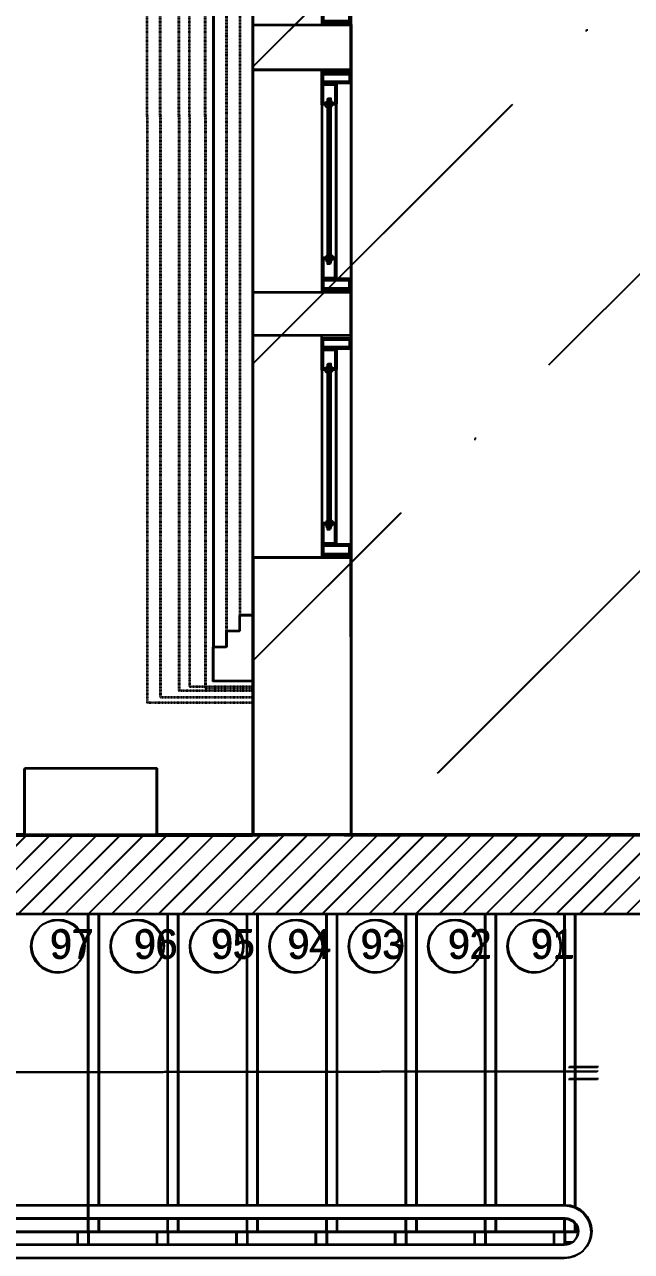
# Model space of a CAD drawing. Header units: inches. Extents: x 4821 to 127877, y 58012 to 433683.
# Drawn here: x 33568 to 35861, y 87827 to 92464 of the extents above; entities that cross this region are included whole.
import ezdxf

# ---------------------------------------------------------------- set-up
doc = ezdxf.new("R2010")
doc.units = ezdxf.units.IN
doc.header["$MEASUREMENT"] = 0
doc.linetypes.add('104-TYPICAL FLOOR$0$HIDDEN', pattern=[0.375, 0.25, -0.125])
doc.linetypes.add('HIDDEN', pattern=[9.525, 6.35, -3.175])
for name, color, linetype in [('A-DETL', 1, 'Continuous'), ('A-ELV', 11, 'Continuous'), ('A-HND', 40, 'Continuous'), ('A-LIN-10', 8, 'Continuous'), ('A-LIN-20', 20, 'Continuous'), ('A-STP', 11, 'Continuous'), ('A-STP-HID', 191, 'HIDDEN'), ('A-TXT-25', 1, 'Continuous'), ('A-WAL-CMU', 7, 'Continuous'), ('A-WALL', 53, 'Continuous'), ('A-WIN', 141, 'Continuous'), ('COL FISRT$0$COL GROUND$0$Cloums$0$A-COL-HAT', 8, 'Continuous'), ('COL FISRT$0$COL GROUND$0$Cloums$0$A-COL-RFC', 210, 'Continuous'), ('HA', 9, 'Continuous')]:
    doc.layers.add(name, color=color, linetype=linetype)
doc.styles.add('Xarab', font='xarab.shx')

# ---------------------------------------------------------------- blocks, each defined once
blk = doc.blocks.new('COL FISRT')
at = {"layer": 'COL FISRT$0$COL GROUND$0$Cloums$0$A-COL-HAT'}
h = blk.add_hatch(dxfattribs=at)
h.set_pattern_fill('ANSI31', color=256, scale=500)
h.set_pattern_definition([(45, (1133291.507, -1550303.88), (-44.19417, 44.19417), [])])
h.paths.add_polyline_path([(1146277.9, -1522172), (1146277.9, -1520122), (1142477.9, -1520122), (1142477.9, -1522172), (1142177.9, -1522172), (1142177.9, -1522165.9), (1142180, -1517122), (1149727.9, -1517122), (1149727.9, -1520072), (1149427.9, -1520072), (1149427.9, -1517422), (1142480.1, -1517422), (1142477.9, -1519822), (1146577.9, -1519822), (1146577.9, -1522172)])
at = {"layer": 'COL FISRT$0$COL GROUND$0$Cloums$0$A-COL-RFC', "linetype": 'Continuous', "elevation": 0}
blk.add_lwpolyline([(1142177.9, -1522172), (1142177.9, -1517122.1), (1142471.9, -1517122), (1149727.9, -1517122), (1149727.9, -1520072), (1149427.9, -1520072), (1149427.9, -1517422), (1142477.9, -1517422), (1142477.9, -1519822), (1146577.9, -1519822), (1146577.9, -1522172), (1146277.9, -1522172), (1146277.9, -1520122), (1142477.9, -1520122), (1142477.9, -1522172), (1142177.9, -1522172)], dxfattribs=at)
blk = doc.blocks.new('nn win')
for points in [[(1073782.3, -1333384.7, 0.506094), (1073772.7, -1333379.1), (1073772.7, -1333381.8), (1073761.4, -1333381.8), (1073761.4, -1333384.7)], [(1074343.1, -1333384.7, -0.506094), (1074352.7, -1333379.1), (1074352.7, -1333381.8), (1074364, -1333381.8), (1074364, -1333384.7)], [(1073782.3, -1333396.7, -0.506094), (1073772.7, -1333402.3), (1073772.7, -1333399.7), (1073761.4, -1333399.7), (1073761.4, -1333396.7)], [(1074343.1, -1333396.7, 0.506094), (1074352.7, -1333402.3), (1074352.7, -1333399.7), (1074364, -1333399.7), (1074364, -1333396.7)]]:
    blk.add_hatch(color=2).paths.add_polyline_path(points)
at = {"color": 2}
for p, q in [((1073652.7, -1333363.2, -517.5), (1073642.7, -1333363.2, -517.5)), ((1074472.7, -1333363.2, -517.5), (1074482.7, -1333363.2, -517.5)), ((1073642.7, -1333473.2, -517.5), (1073652.7, -1333473.2, -517.5)), ((1074482.7, -1333473.2, -517.5), (1074472.7, -1333473.2, -517.5))]:
    blk.add_line(p, q, dxfattribs=at)
for p, q in [((1074352.7, -1333363.2, 517.5), (1073772.7, -1333363.2, -517.5)), ((1073772.7, -1333418.2, -517.5), (1074352.7, -1333418.2, 517.5)), ((1074432.7, -1333473.2, 703), (1073692.7, -1333473.2, -517.5))]:
    blk.add_line(p, q)
at = {"color": 2, "elevation": 1035}
for points in [[(1073652.7, -1333473.2), (1073692.7, -1333473.2), (1073692.7, -1333363.2), (1073692.7, -1333363.2), (1073692.7, -1333363.2), (1073652.7, -1333363.2)], [(1074472.7, -1333473.2), (1074432.7, -1333473.2), (1074432.7, -1333363.2), (1074432.7, -1333363.2), (1074432.7, -1333363.2), (1074472.7, -1333363.2)]]:
    blk.add_lwpolyline(points, close=True, dxfattribs=at)
at = {"color": 9, "elevation": 1035}
for points in [[(1073657.7, -1333468.2), (1073687.7, -1333468.2), (1073687.7, -1333368.2), (1073657.7, -1333368.2)], [(1074467.7, -1333468.2), (1074437.7, -1333468.2), (1074437.7, -1333368.2), (1074467.7, -1333368.2)]]:
    blk.add_lwpolyline(points, close=True, dxfattribs=at)
at = {"color": 2}
for points, elevation in [([(1073772.7, -1333384.7), (1073772.7, -1333363.2), (1073692.7, -1333363.2), (1073692.7, -1333418.2), (1073772.7, -1333418.2), (1073772.7, -1333396.7)], -517.5), ([(1074352.7, -1333384.7), (1074352.7, -1333363.2), (1074432.7, -1333363.2), (1074432.7, -1333418.2), (1074352.7, -1333418.2), (1074352.7, -1333396.7)], 517.5)]:
    blk.add_lwpolyline(points, dxfattribs=dict(at, elevation=elevation))
at = {"color": 9}
for points, elevation in [([(1073768.2, -1333384.7), (1073768.2, -1333367.7), (1073697.2, -1333367.7), (1073697.2, -1333413.7), (1073768.2, -1333413.7), (1073768.2, -1333396.7)], -517.5), ([(1074357.2, -1333384.7), (1074357.2, -1333367.7), (1074428.2, -1333367.7), (1074428.2, -1333413.7), (1074357.2, -1333413.7), (1074357.2, -1333396.7)], 517.5)]:
    blk.add_lwpolyline(points, dxfattribs=dict(at, elevation=elevation))
at = {"color": 2, "elevation": 1035}
for points in [[(1073782.3, -1333384.7, 0.506094), (1073772.7, -1333379.1), (1073772.7, -1333381.8), (1073761.4, -1333381.8), (1073761.4, -1333384.7)], [(1074343.1, -1333384.7, -0.506094), (1074352.7, -1333379.1), (1074352.7, -1333381.8), (1074364, -1333381.8), (1074364, -1333384.7)], [(1073782.3, -1333396.7, -0.506094), (1073772.7, -1333402.3), (1073772.7, -1333399.7), (1073761.4, -1333399.7), (1073761.4, -1333396.7)], [(1074343.1, -1333396.7, 0.506094), (1074352.7, -1333402.3), (1074352.7, -1333399.7), (1074364, -1333399.7), (1074364, -1333396.7)]]:
    blk.add_lwpolyline(points, format="xyb", close=True, dxfattribs=at)
at = {"elevation": 1035}
blk.add_lwpolyline([(1073751.4, -1333396.7), (1074374, -1333396.7), (1074374, -1333384.7), (1073751.4, -1333384.7)], close=True, dxfattribs=at)
blk = doc.blocks.new('kr')
at = {"layer": 'A-ELV'}
blk.add_line((1023877.5, -1333095), (1020301.6, -1333095, 0), dxfattribs=at)
at = {"layer": 'A-ELV', "elevation": 0}
blk.add_lwpolyline([(1020171.6, -1333095), (1020301.6, -1333095), (1020301.6, -1333145), (1020361.6, -1333145), (1020361.6, -1333195), (1020421.6, -1333195), (1020421.6, -1333245), (1020171.6, -1333245), (1020171.6, -1333095)], dxfattribs=at)
at = {"layer": 'A-ELV'}
blk.add_lwpolyline([(1024007.5, -1333095), (1023877.5, -1333095), (1023877.5, -1333145), (1023817.5, -1333145), (1023817.5, -1333195), (1023757.5, -1333195), (1023757.5, -1333245), (1024007.5, -1333245), (1024007.5, -1333095)], dxfattribs=at)
at = {"layer": 'A-LIN-10', "linetype": '104-TYPICAL FLOOR$0$HIDDEN', "ltscale": 0.4}
for p, q in [((1020091.2, -1332845, 0), (1020091.2, -1333245, 0)), ((1022307.5, -1332845), (1020091.2, -1332845, 0)), ((1022307.5, -1332845), (1024087.8, -1332845)), ((1024087.8, -1332845), (1024087.8, -1333245)), ((1020111.2, -1332895, 0), (1020111.2, -1333245, 0)), ((1022307.5, -1332895), (1020111.2, -1332895, 0)), ((1022307.5, -1332895), (1024067.8, -1332895)), ((1024067.8, -1332895), (1024067.8, -1333245)), ((1022307.5, -1332965), (1020136.2, -1332965, 0)), ((1020136.2, -1332965, 0), (1020136.2, -1333245, 0)), ((1020136.2, -1333005, 0), (1020136.2, -1333245, 0)), ((1022307.5, -1333005), (1020151.2, -1333005, 0)), ((1020151.2, -1333005, 0), (1020151.2, -1333245, 0)), ((1022307.5, -1332965), (1024042.8, -1332965)), ((1022307.5, -1333005), (1024027.8, -1333005)), ((1024027.8, -1333005), (1024027.8, -1333245)), ((1024042.8, -1332965), (1024042.8, -1333245)), ((1024042.8, -1333005), (1024042.8, -1333245)), ((1020146.6, -1333065, 0), (1020146.6, -1333245, 0)), ((1022307.5, -1333065), (1020146.6, -1333065, 0)), ((1022307.5, -1333065), (1024032.5, -1333065)), ((1024032.5, -1333065), (1024032.5, -1333245)), ((1020361.6, -1333145, 0), (1023817.5, -1333145)), ((1023757.5, -1333195), (1020421.6, -1333195, 0))]:
    blk.add_line(p, q, dxfattribs=at)
blk = doc.blocks.new('FIRST SLAB EDGE')
at = {"layer": 'A-WAL-CMU'}
for p, q in [((1147867.7, -1718548.7, 0), (1147867.7, -1718378.4, 0)), ((1147867.7, -1718378.4), (1147867.7, -1721441.2)), ((1147867.7, -1719551.7, 0), (1147867.7, -1719388.7, 0)), ((1147867.7, -1720689.2, 0), (1147867.7, -1720391.8, 0)), ((1146633.6, -1721188.6), (1146633.6, -1721438.6)), ((1147133.6, -1721188.6, 0), (1146633.6, -1721188.6, 0)), ((1147133.6, -1721188.6), (1147133.6, -1721438.6)), ((1146633.6, -1721438.6), (1144633.6, -1721438.6)), ((1147497.7, -1721438.6, 0), (1147133.6, -1721438.6, 0)), ((1147867.7, -1721738.6), (1144633.6, -1721738.6))]:
    blk.add_line(p, q, dxfattribs=at)
at = {"layer": 'A-WAL-CMU', "elevation": 0}
for points in [[(1147867.7, -1718548.7), (1147497.7, -1718548.8), (1147497.7, -1718378.5), (1147867.7, -1718378.4)], [(1147867.7, -1719551.7), (1147497.7, -1719551.8), (1147497.7, -1719388.8), (1147867.7, -1719388.7)], [(1147867.7, -1720391.8), (1147497.7, -1720391.8), (1147497.7, -1721438.6)]]:
    blk.add_lwpolyline(points, dxfattribs=at)
at = {"layer": 'A-WAL-CMU', "rotation": 90}
blk.add_blockref('kr', (-185747.3, -2741029.9, 848.3), dxfattribs=at)
at = {"layer": 'A-WIN', "rotation": 90}
for p in [(-185605.5, -2792021.1, 0), (-185605.5, -2793031.4, 0), (-185605.5, -2794034.5, 0)]:
    blk.add_blockref('nn win', p, dxfattribs=at)

msp = doc.modelspace()

# ---------------------------------------------------------------- hatches: boundary and pattern name
at = {"layer": 'A-WALL'}
h = msp.add_hatch(dxfattribs=at)
h.set_pattern_fill('ANSI36', color=1, scale=250)
h.set_pattern_definition([(45, (-1055552.45, -59242.15), (420.9495, 1543.4815), [1984.375, -396.875, 0, -396.875])])
h.paths.add_polyline_path([(58653.6, 99395.9), (34429.9, 99395.9), (34429.9, 89400.9), (39953.9, 89400.9), (39977.1, 85775.9), (42729.5, 85774.2), (42729.8, 82526), (58653.6, 82525.9), (58653.6, 85525.9), (58665.2, 85525.9), (58642, 89400.9), (58653.6, 89400.9)])
h = msp.add_hatch(dxfattribs=at)
h.set_pattern_fill('ANSI36', color=1, scale=250)
h.set_pattern_definition([(45, (-1055549.05, -59239.2), (420.9495, 1543.4815), [1984.375, -396.875, 0, -396.875])])
h.paths.add_polyline_path([(58657, 99398.8), (34433.3, 99398.8), (34433.3, 89403.9), (39957.3, 89403.9), (39980.5, 85778.8), (42732.9, 85777.2), (42733.2, 82529), (58657, 82528.8), (58657, 85528.8), (58668.6, 85528.8), (58645.4, 89403.9), (58657, 89403.9)])

# ---------------------------------------------------------------- linework, layer by layer
at = {"layer": 'A-DETL'}
for p, q in [((35623.6, 88523.6, 0), (35733.6, 88523.6, 0)), ((35627, 88526.6, 0), (35737, 88526.6, 0)), ((35623.6, 88478.2, 0), (35733.6, 88478.2, 0)), ((35627, 88481.2, 0), (35737, 88481.2, 0))]:
    msp.add_line(p, q, dxfattribs=at)
at = {"layer": 'A-DETL', "elevation": 0}
for points in [[(35732.3, 88505.6), (32451.3, 88500.9)], [(35735.7, 88508.6), (32454.7, 88503.9)]]:
    msp.add_lwpolyline(points, dxfattribs=at)
at = {"layer": 'A-HND', "ltscale": 0.2, "elevation": 0}
for points in [[(32585.4, 88003.9), (35611, 88003.9, -1), (35611, 87803.9), (31371, 87803.9, -1), (31371, 88003.9), (32544.6, 88003.9)], [(32582, 88000.9), (35607.6, 88000.9, -1), (35607.6, 87800.9), (31367.6, 87800.9, -1), (31367.6, 88000.9), (32541.2, 88000.9)], [(32582, 87950.9), (35607.6, 87950.9, -1), (35607.6, 87850.9), (31367.6, 87850.9, -1), (31367.6, 87950.9), (32541.2, 87950.9)], [(32585.4, 87953.9), (35611, 87953.9, -1), (35611, 87853.9), (31371, 87853.9, -1), (31371, 87953.9), (32544.6, 87953.9)]]:
    msp.add_lwpolyline(points, format="xyb", dxfattribs=at)
at = {"layer": 'A-LIN-20', "color": 1}
for centre in [(33692.2, 88979.5, 0), (33695.6, 88982.5, 0), (33992.2, 88979.5, 0), (33995.6, 88982.5, 0), (34292.2, 88979.5, 0), (34295.6, 88982.5, 0), (34592.2, 88979.5, 0), (34595.6, 88982.5, 0), (34892.2, 88979.5, 0), (34895.6, 88982.5, 0), (35192.2, 88979.5, 0), (35195.6, 88982.5, 0), (35492.2, 88979.5, 0), (35495.6, 88982.5, 0)]:
    msp.add_circle(centre, 100, dxfattribs=at)
at = {"layer": 'A-STP', "ltscale": 0.2}
for p, q in [((33847.6, 88000.9, 0), (33847.6, 89100.9, 0)), ((33851, 88003.9, 0), (33851, 89103.9, 0)), ((34147.6, 88000.9, 0), (34147.6, 89100.9, 0)), ((34151, 88003.9, 0), (34151, 89103.9, 0)), ((34447.6, 88000.9, 0), (34447.6, 89100.9, 0)), ((34451, 88003.9, 0), (34451, 89103.9, 0)), ((34747.6, 88000.9, 0), (34747.6, 89100.9, 0)), ((34751, 88003.9, 0), (34751, 89103.9, 0)), ((35047.6, 88000.9, 0), (35047.6, 89100.9, 0)), ((35051, 88003.9, 0), (35051, 89103.9, 0)), ((35347.6, 88000.9, 0), (35347.6, 89100.9, 0)), ((35351, 88003.9, 0), (35351, 89103.9, 0)), ((35647.6, 87992.6, 0), (35647.6, 89100.9, 0)), ((35651, 87995.5, 0), (35651, 89103.9, 0)), ((33847.6, 87900.9, 0), (33847.6, 87950.9, 0)), ((33851, 87903.9, 0), (33851, 87953.9, 0)), ((34147.6, 87900.9, 0), (34147.6, 87950.9, 0)), ((34151, 87903.9, 0), (34151, 87953.9, 0)), ((34447.6, 87900.9, 0), (34447.6, 87950.9, 0)), ((34451, 87903.9, 0), (34451, 87953.9, 0)), ((34747.6, 87900.9, 0), (34747.6, 87950.9, 0)), ((34751, 87903.9, 0), (34751, 87953.9, 0)), ((35047.6, 87900.9, 0), (35047.6, 87950.9, 0)), ((35051, 87903.9, 0), (35051, 87953.9, 0)), ((35347.6, 87900.9, 0), (35347.6, 87950.9, 0)), ((35351, 87903.9, 0), (35351, 87953.9, 0)), ((35647.6, 87900.9, 0), (35647.6, 87930.9, 0)), ((35651, 87903.9, 0), (35651, 87933.9, 0)), ((31407.6, 87900.9, 0), (35647.6, 87900.9, 0)), ((31411, 87903.9, 0), (35651, 87903.9, 0)), ((33767.6, 87850.9, 0), (33767.6, 87900.9, 0)), ((33771, 87853.9, 0), (33771, 87903.9, 0)), ((34067.6, 87850.9, 0), (34067.6, 87900.9, 0)), ((34071, 87853.9, 0), (34071, 87903.9, 0)), ((34367.6, 87850.9, 0), (34367.6, 87900.9, 0)), ((34367.6, 87850.9, 0), (34367.6, 87900.9, 0)), ((34371, 87853.9, 0), (34371, 87903.9, 0)), ((34371, 87853.9, 0), (34371, 87903.9, 0)), ((34667.6, 87850.9, 0), (34667.6, 87900.9, 0)), ((34671, 87853.9, 0), (34671, 87903.9, 0)), ((34967.6, 87850.9, 0), (34967.6, 87900.9, 0)), ((34971, 87853.9, 0), (34971, 87903.9, 0)), ((35267.6, 87850.9, 0), (35267.6, 87900.9, 0)), ((35271, 87853.9, 0), (35271, 87903.9, 0)), ((35567.6, 87850.9, 0), (35567.6, 87900.9, 0)), ((35571, 87853.9, 0), (35571, 87903.9, 0))]:
    msp.add_line(p, q, dxfattribs=at)
at = {"layer": 'A-STP', "ltscale": 0.2, "elevation": 0}
for points in [[(35607.6, 87900.9), (35607.6, 87860.9), (35637.6, 87860.9)], [(35611, 87903.9), (35611, 87863.9), (35641, 87863.9)]]:
    msp.add_lwpolyline(points, dxfattribs=at)
at = {"layer": 'A-STP-HID', "ltscale": 0.2}
for p, q in [((33807.6, 87900.9, 0), (33807.6, 89100.9, 0)), ((33811, 87903.9, 0), (33811, 89103.9, 0)), ((34107.6, 88000.9, 0), (34107.6, 89100.9, 0)), ((34111, 88003.9, 0), (34111, 89103.9, 0)), ((34407.6, 88000.9, 0), (34407.6, 89100.9, 0)), ((34411, 88003.9, 0), (34411, 89103.9, 0)), ((34707.6, 88000.9, 0), (34707.6, 89100.9, 0)), ((34711, 88003.9, 0), (34711, 89103.9, 0)), ((35007.6, 88000.9, 0), (35007.6, 89100.9, 0)), ((35011, 88003.9, 0), (35011, 89103.9, 0)), ((35307.6, 88000.9, 0), (35307.6, 89100.9, 0)), ((35311, 88003.9, 0), (35311, 89103.9, 0)), ((35607.6, 88000.9, 0), (35607.6, 89100.9, 0)), ((35611, 88003.9, 0), (35611, 89103.9, 0)), ((34107.6, 87900.9, 0), (34107.6, 87950.9, 0)), ((34111, 87903.9, 0), (34111, 87953.9, 0)), ((34407.6, 87900.9, 0), (34407.6, 87950.9, 0)), ((34411, 87903.9, 0), (34411, 87953.9, 0)), ((34707.6, 87900.9, 0), (34707.6, 87950.9, 0)), ((34711, 87903.9, 0), (34711, 87953.9, 0)), ((35007.6, 87900.9, 0), (35007.6, 87950.9, 0)), ((35011, 87903.9, 0), (35011, 87953.9, 0)), ((35307.6, 87900.9, 0), (35307.6, 87950.9, 0)), ((35311, 87903.9, 0), (35311, 87953.9, 0)), ((35607.6, 87900.9, 0), (35607.6, 87950.9, 0)), ((35611, 87903.9, 0), (35611, 87953.9, 0)), ((33807.6, 87900.9, 0), (33807.6, 87850.9, 0)), ((33811, 87903.9, 0), (33811, 87853.9, 0)), ((34107.6, 87900.9, 0), (34107.6, 87850.9, 0)), ((34111, 87903.9, 0), (34111, 87853.9, 0)), ((34407.6, 87900.9, 0), (34407.6, 87850.9, 0)), ((34407.6, 87900.9, 0), (34407.6, 87850.9, 0)), ((34411, 87903.9, 0), (34411, 87853.9, 0)), ((34411, 87903.9, 0), (34411, 87853.9, 0)), ((34707.6, 87900.9, 0), (34707.6, 87850.9, 0)), ((34711, 87903.9, 0), (34711, 87853.9, 0)), ((35007.6, 87900.9, 0), (35007.6, 87850.9, 0)), ((35011, 87903.9, 0), (35011, 87853.9, 0)), ((35307.6, 87900.9, 0), (35307.6, 87850.9, 0)), ((35311, 87903.9, 0), (35311, 87853.9, 0)), ((35607.6, 87900.9, 0), (35607.6, 87850.9, 0)), ((35611, 87903.9, 0), (35611, 87853.9, 0)), ((35647.6, 87900.9, 0), (35657.6, 87900.9, 0)), ((35651, 87903.9, 0), (35661, 87903.9, 0))]:
    msp.add_line(p, q, dxfattribs=at)
at = {"layer": 'A-WAL-CMU'}
for p, q in [((36954.8, 89100.9, 0), (30004.3, 89100.9, 0)), ((36954.8, 89100.9, 0), (30004.3, 89100.9, 0)), ((36958.2, 89103.9, 0), (30007.7, 89103.9, 0)), ((36958.2, 89103.9, 0), (30007.7, 89103.9, 0))]:
    msp.add_line(p, q, dxfattribs=at)
for points in [[(34525.1, 89398.6), (29698.8, 89398.6), (29699.4, 80603.3)], [(34528.5, 89401.6), (29702.2, 89401.6), (29702.8, 80606.3)], [(34776.9, 89398.2), (37254.3, 89400.9), (37254.3, 85775.9)], [(34780.3, 89401.2), (37257.7, 89403.9), (37257.7, 85778.8)]]:
    msp.add_lwpolyline(points, dxfattribs=at)
at = {"layer": 'A-WALL'}
for points in [[(82874.9, 99395.9), (82875, 89400.9), (87604.3, 89400.9), (87604.3, 80603.3), (82874.3, 80603.3), (82874.9, 68904.5), (66209.3, 68904.5), (66209.3, 82275.8), (51096, 82275.8), (51096, 68904.5), (34429, 68904.5), (34429.7, 80603.3), (29699.4, 80603.3), (29696.7, 89400.8), (34429.7, 89400.9), (34429.7, 99395.9), (82874.9, 99395.9)], [(82878.3, 99398.8), (82878.3, 89403.9), (87607.7, 89403.9), (87607.7, 80606.3), (82877.7, 80606.3), (82878.3, 68907.5), (66212.7, 68907.5), (66212.7, 82278.8), (51099.4, 82278.8), (51099.4, 68907.5), (34432.4, 68907.5), (34433.1, 80606.3), (29702.8, 80606.3), (29700.1, 89403.8), (34433.1, 89403.9), (34433.1, 99398.8), (82878.3, 99398.8)], [(34429, 99395.9), (82874.3, 99395.9), (82874.3, 89400.9), (80054.3, 89400.9), (80077.5, 85525.9), (74678.8, 85525.9), (74678.8, 82525.9), (42729.2, 82526), (42728.9, 85774.2), (39976.5, 85775.9), (39953.3, 89400.9), (34429.2, 89400.9), (34429.2, 99395.9)], [(34432.4, 99398.8), (82877.7, 99398.8), (82877.7, 89403.9), (80057.7, 89403.9), (80080.9, 85528.8), (74682.2, 85528.8), (74682.2, 82528.8), (42732.6, 82529), (42732.3, 85777.2), (39979.9, 85778.8), (39956.7, 89403.9), (34432.6, 89403.9), (34432.6, 99398.8)]]:
    msp.add_lwpolyline(points, dxfattribs=at)
at = {"layer": 'HA', "elevation": 0}
for points in [[(51096, 68904.5), (34430.4, 68904.5), (34430.4, 80603.3), (29699.4, 80603.3), (29698.8, 89398.6), (34429.7, 89398.6), (34429.7, 99395.9), (82874.9, 99395.9), (82875, 89400.9), (87604.3, 89400.9), (87575.6, 80603.3), (82874.9, 80603.3), (82874.9, 68904.5), (34429, 68907.1)], [(51099.4, 68907.5), (34433.8, 68907.5), (34433.8, 80606.3), (29702.8, 80606.3), (29702.2, 89401.6), (34433.1, 89401.6), (34433.1, 99398.8), (82878.3, 99398.8), (82878.3, 89403.9), (87607.7, 89403.9), (87579, 80606.3), (82878.3, 80606.3), (82878.3, 68907.5), (34432.4, 68910.1)]]:
    msp.add_lwpolyline(points, dxfattribs=at)

# ---------------------------------------------------------------- block references
at = {"layer": 'A-WAL-CMU'}
for name, p in [('FIRST SLAB EDGE', (-1113064.6, 1810842.4, 0)), ('FIRST SLAB EDGE', (-1113068, 1810839.4, 0)), ('COL FISRT', (-1112473.6, 1606522.9)), ('COL FISRT', (-1112470.2, 1606525.9))]:
    msp.add_blockref(name, p, dxfattribs=at)

# ---------------------------------------------------------------- texts
at = {"layer": 'A-TXT-25', "color": 2, "style": 'Xarab'}
for s, p in [('97', (33663.2, 88932.6, 0)), ('97', (33666.6, 88935.6, 0)), ('96', (33980.3, 88932.6, 0)), ('96', (33983.7, 88935.6, 0)), ('95', (34272, 88932.6, 0)), ('95', (34275.4, 88935.6, 0)), ('94', (34560.7, 88932.6, 0)), ('94', (34564.1, 88935.6, 0)), ('93', (34837, 88932.6, 0)), ('93', (34840.4, 88935.6, 0)), ('92', (35166.9, 88932.6, 0)), ('92', (35170.3, 88935.6, 0)), ('91', (35480.2, 88932.6, 0)), ('91', (35483.6, 88935.6, 0))]:
    msp.add_text(s, height=110, dxfattribs=at).set_placement(p)

doc.saveas('drawing.dxf')
